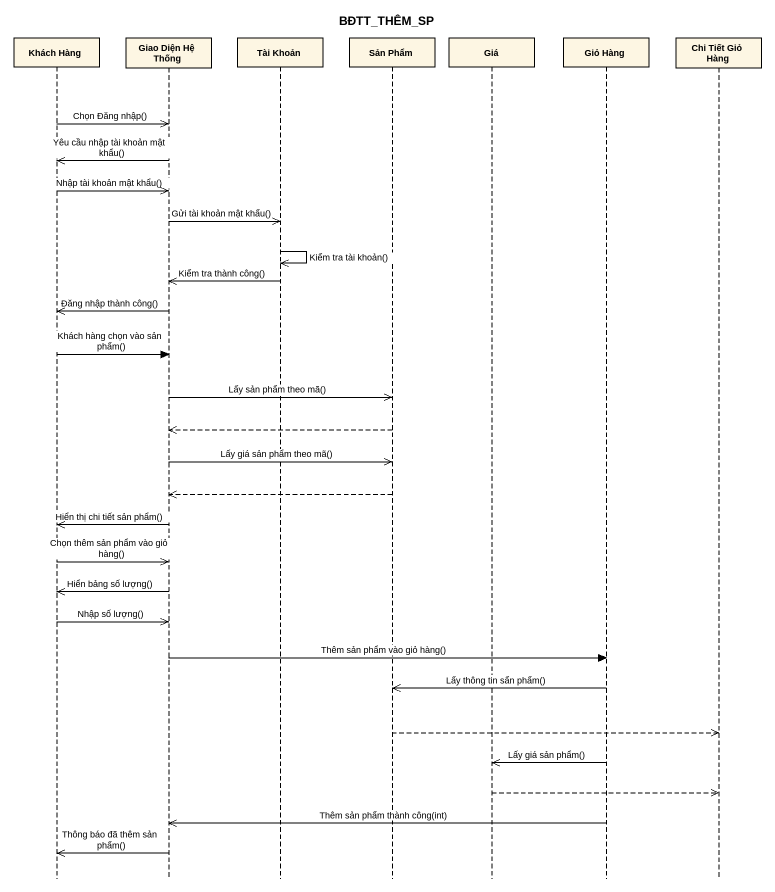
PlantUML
@startuml
title BĐTT_THÊM_SP
hide footbox
participant "Khách Hàng" as Khách_Hàng
participant "Giao Diện Hệ Thống" as Giao_Diện_Hệ_Thống
participant "Tài Khoản" as Tài_Khoản
participant "Sản Phẩm" as Sản_Phẩm
participant Giá
participant "Giỏ Hàng" as Giỏ_Hàng
participant "Chi Tiết Giỏ Hàng" as Chi_Tiết_Giỏ_Hàng

Khách_Hàng ->> Giao_Diện_Hệ_Thống : Chọn Đăng nhập()
Giao_Diện_Hệ_Thống ->> Khách_Hàng : Yêu cầu nhập tài khoản mật khẩu()
Khách_Hàng ->> Giao_Diện_Hệ_Thống : Nhập tài khoản mật khẩu()
Giao_Diện_Hệ_Thống ->> Tài_Khoản : Gửi tài khoản mật khẩu()
Tài_Khoản ->> Tài_Khoản : Kiểm tra tài khoản()
Tài_Khoản ->> Giao_Diện_Hệ_Thống : Kiểm tra thành công()
Giao_Diện_Hệ_Thống ->> Khách_Hàng : Đăng nhập thành công()
Khách_Hàng -> Giao_Diện_Hệ_Thống : Khách hàng chọn vào sản phẩm()
Giao_Diện_Hệ_Thống ->> Sản_Phẩm : Lấy sản phẩm theo mã()
Sản_Phẩm -->> Giao_Diện_Hệ_Thống
Giao_Diện_Hệ_Thống ->> Sản_Phẩm : Lấy giá sản phẩm theo mã()
Sản_Phẩm -->> Giao_Diện_Hệ_Thống
Giao_Diện_Hệ_Thống ->> Khách_Hàng : Hiển thị chi tiết sản phẩm()
Khách_Hàng ->> Giao_Diện_Hệ_Thống : Chọn thêm sản phẩm vào giỏ hàng()
Giao_Diện_Hệ_Thống ->> Khách_Hàng : Hiển bảng số lượng()
Khách_Hàng ->> Giao_Diện_Hệ_Thống : Nhập số lượng()
Giao_Diện_Hệ_Thống -> Giỏ_Hàng : Thêm sản phẩm vào giỏ hàng()
Giỏ_Hàng ->> Sản_Phẩm : Lấy thông tin sẩn phẩm()
Sản_Phẩm -->> Chi_Tiết_Giỏ_Hàng
Giỏ_Hàng ->> Giá : Lấy giá sản phẩm()
Giá -->> Chi_Tiết_Giỏ_Hàng
Giỏ_Hàng ->> Giao_Diện_Hệ_Thống : Thêm sản phẩm thành công(int)
Giao_Diện_Hệ_Thống ->> Khách_Hàng : Thông báo đã thêm sản phẩm()
@enduml
